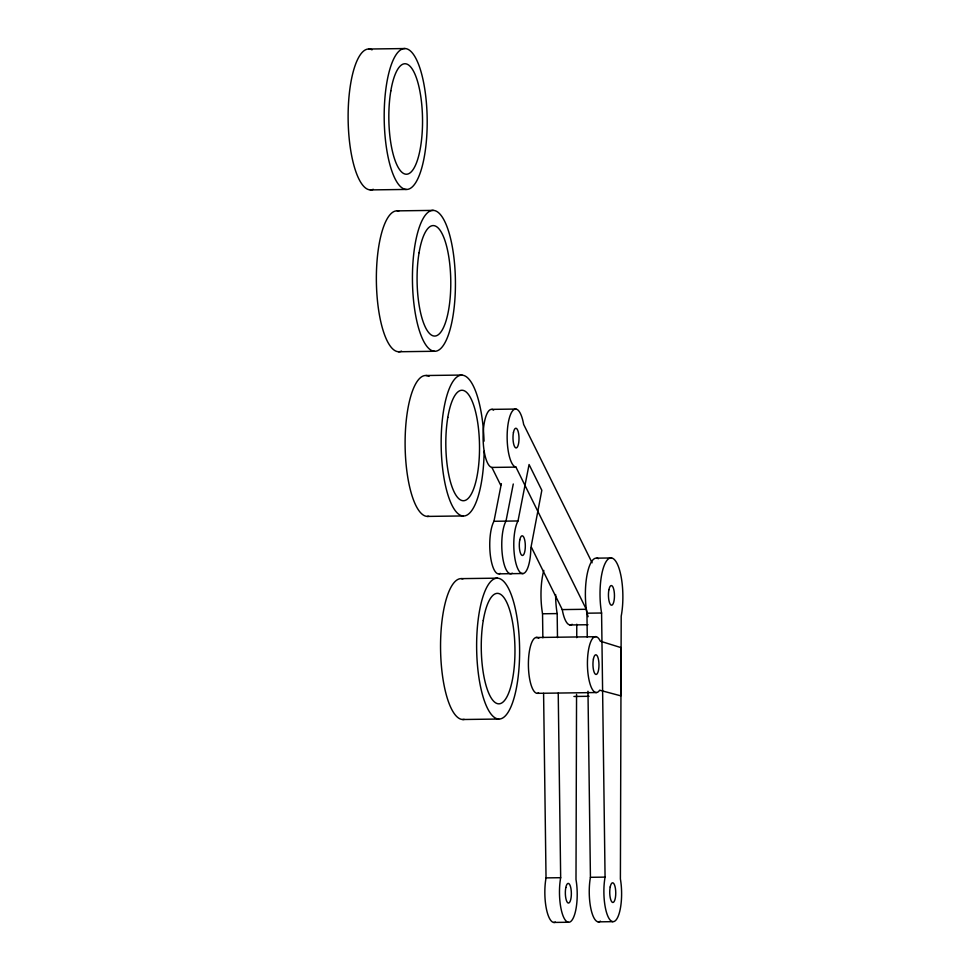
<?xml version="1.0" encoding="UTF-8"?>
<svg xmlns="http://www.w3.org/2000/svg" width="971" height="971" viewBox="0 0 971 971"><rect width="100%" height="100%" fill="white"/><g stroke="black" fill="none" stroke-linecap="round" stroke-linejoin="round"><path stroke-width="1.46" d="M576.556 694.399L575.997 879.544A29.057 8.86 89.2 0 1 574.067 916.126A29.057 8.86 89.2 0 1 562.646 914.755A29.057 8.86 89.2 0 1 560.668 877.699L558.228 693.124M576.738 637.668L576.774 624.219M500.247 573.375A27.953 8.521 89.2 0 1 490.355 555.315A27.953 8.521 89.2 0 1 493.972 521.281L501.352 483.655M513.271 483.995L505.988 521.124A27.953 8.521 89.2 0 0 502.383 555.218A27.953 8.521 89.2 0 0 512.3 573.193M518.004 520.966L529.074 464.526L541.83 490.294L530.834 548.142A27.953 8.521 89.2 0 1 517.883 568.921A27.953 8.521 89.2 0 1 518.004 520.966L493.972 521.281M368.98 49.023L405.041 48.55M370.242 189.915L406.291 189.442A70.458 21.483 89.2 0 0 423.963 84.38A70.458 21.483 89.2 0 0 386.737 83.154A70.458 21.483 89.2 0 0 406.291 189.442M397.224 210.865L433.284 210.391M398.486 351.757L434.535 351.271A70.458 21.483 89.2 0 0 452.207 246.221A70.458 21.483 89.2 0 0 414.981 244.995A70.458 21.483 89.2 0 0 434.535 351.271M425.966 375.522L462.014 375.049M491.933 409.374L515.965 409.058M493.62 410.102A29.057 8.86 89.2 0 0 483.133 434.45A29.057 8.86 89.2 0 0 491.896 467.427L515.941 467.112L586.29 609.278A29.057 8.86 89.2 0 0 588.11 616.694M427.228 516.414L463.276 515.941M596.934 558.155L611.56 557.961M499.143 573.837L523.175 573.521M461.419 578.631L497.468 578.158M531.477 547.401L562.258 609.594L586.29 609.278M542.862 637.789L542.546 613.781L557.172 613.587L557.488 637.607M587.261 637.207L586.945 613.199L601.583 613.004A37.468 11.421 89.2 0 1 604.144 565.644A37.468 11.421 89.2 0 1 618.928 568.035A37.468 11.421 89.2 0 1 621.197 616.172L620.396 878.961A29.057 8.86 89.2 0 1 618.466 915.532A29.057 8.86 89.2 0 1 607.057 914.16A29.057 8.86 89.2 0 1 605.067 877.116L601.583 613.004M569.941 624.96L587.965 624.729M535.98 637.51L596.133 636.709M537.497 693.33L596.534 692.541M573.922 696.474L589.057 696.28M462.669 719.511L498.718 719.038A70.458 21.483 89.2 0 0 516.39 613.988A70.458 21.483 89.2 0 0 479.176 612.762A70.458 21.483 89.2 0 0 498.718 719.038M543.59 693.318L546.03 877.893L560.668 877.699M587.977 691.231L590.429 877.311L605.067 877.116M553.725 922.438L568.363 922.244M598.136 921.855L612.762 921.661M592.116 562.779L523.648 424.424A29.057 8.86 89.2 0 0 508.319 422.579A29.057 8.86 89.2 0 0 515.941 467.112M491.896 467.427L500.696 485.197M555.424 922.11A29.057 8.86 89.2 0 1 546.491 909.366A29.057 8.86 89.2 0 1 546.03 877.893M542.546 613.781A37.468 11.421 89.2 0 1 543.809 570.402M557.172 613.587A37.468 11.421 89.2 0 1 555.618 594.555M600.394 921.163A29.057 8.86 89.2 0 1 591.072 909.56A29.057 8.86 89.2 0 1 590.429 877.311M586.945 613.199A37.468 11.421 89.2 0 1 587.309 573.533A37.468 11.421 89.2 0 1 598.391 558.701M572.186 624.28A29.057 8.86 89.2 0 1 562.258 609.594M538.602 692.978A27.953 8.521 89.2 0 1 528.394 664.018A27.953 8.521 89.2 0 1 538.771 638.36M373.289 189.296A70.458 21.483 89.2 0 1 348.128 118.765A70.458 21.483 89.2 0 1 372.051 49.849M428.757 516.281A70.458 21.483 89.2 0 1 405.101 442.752A70.458 21.483 89.2 0 1 429.036 376.347M484.128 451.224A70.458 21.483 89.2 0 1 452 505.272A70.458 21.483 89.2 0 1 450.932 384.977A70.458 21.483 89.2 0 1 484.031 441.174M401.533 351.138A70.458 21.483 89.2 0 1 376.408 283.119A70.458 21.483 89.2 0 1 398.765 211.095M464.199 719.39A70.458 21.483 89.2 0 1 440.555 648.361A70.458 21.483 89.2 0 1 462.949 578.862M621.137 647.657L620.845 695.855L599.69 690.199A27.953 8.521 89.2 0 1 587.431 662.331A27.953 8.521 89.2 0 1 600.321 641.188L621.137 647.657M519.776 539.961A9.856 3.01 89.2 0 0 522.167 555.448A9.856 3.01 89.2 0 0 524.983 541.466A9.856 3.01 89.2 0 0 519.776 539.961M565.814 887.555A9.856 3.01 89.2 0 0 568.193 903.03A9.856 3.01 89.2 0 0 571.021 889.06A9.856 3.01 89.2 0 0 565.814 887.555M608.914 589.713A9.856 3.01 89.2 0 0 611.305 605.2A9.856 3.01 89.2 0 0 614.121 591.218A9.856 3.01 89.2 0 0 608.914 589.713M610.213 886.96A9.856 3.01 89.2 0 0 612.592 902.447A9.856 3.01 89.2 0 0 615.42 888.477A9.856 3.01 89.2 0 0 610.213 886.96M513.465 432.423A9.856 3.01 89.2 0 0 515.844 447.91A9.856 3.01 89.2 0 0 518.672 433.928A9.856 3.01 89.2 0 0 513.465 432.423M593.402 659.066A9.856 3.01 89.2 0 0 595.842 674.444A9.856 3.01 89.2 0 0 598.609 660.316A9.856 3.01 89.2 0 0 593.402 659.066M390.828 90.898A55.226 16.835 89.2 0 0 406.157 174.222A55.226 16.835 89.2 0 0 420.006 91.857A55.226 16.835 89.2 0 0 390.828 90.898M447.813 417.409A55.226 16.835 89.2 0 0 463.143 500.72A55.226 16.835 89.2 0 0 476.992 418.367A55.226 16.835 89.2 0 0 447.813 417.409M419.071 252.739A55.226 16.835 89.2 0 0 434.401 336.051A55.226 16.835 89.2 0 0 448.25 253.698A55.226 16.835 89.2 0 0 419.071 252.739M483.255 620.505A55.226 16.835 89.2 0 0 498.584 703.817A55.226 16.835 89.2 0 0 512.433 621.464A55.226 16.835 89.2 0 0 483.255 620.505"/></g></svg>
